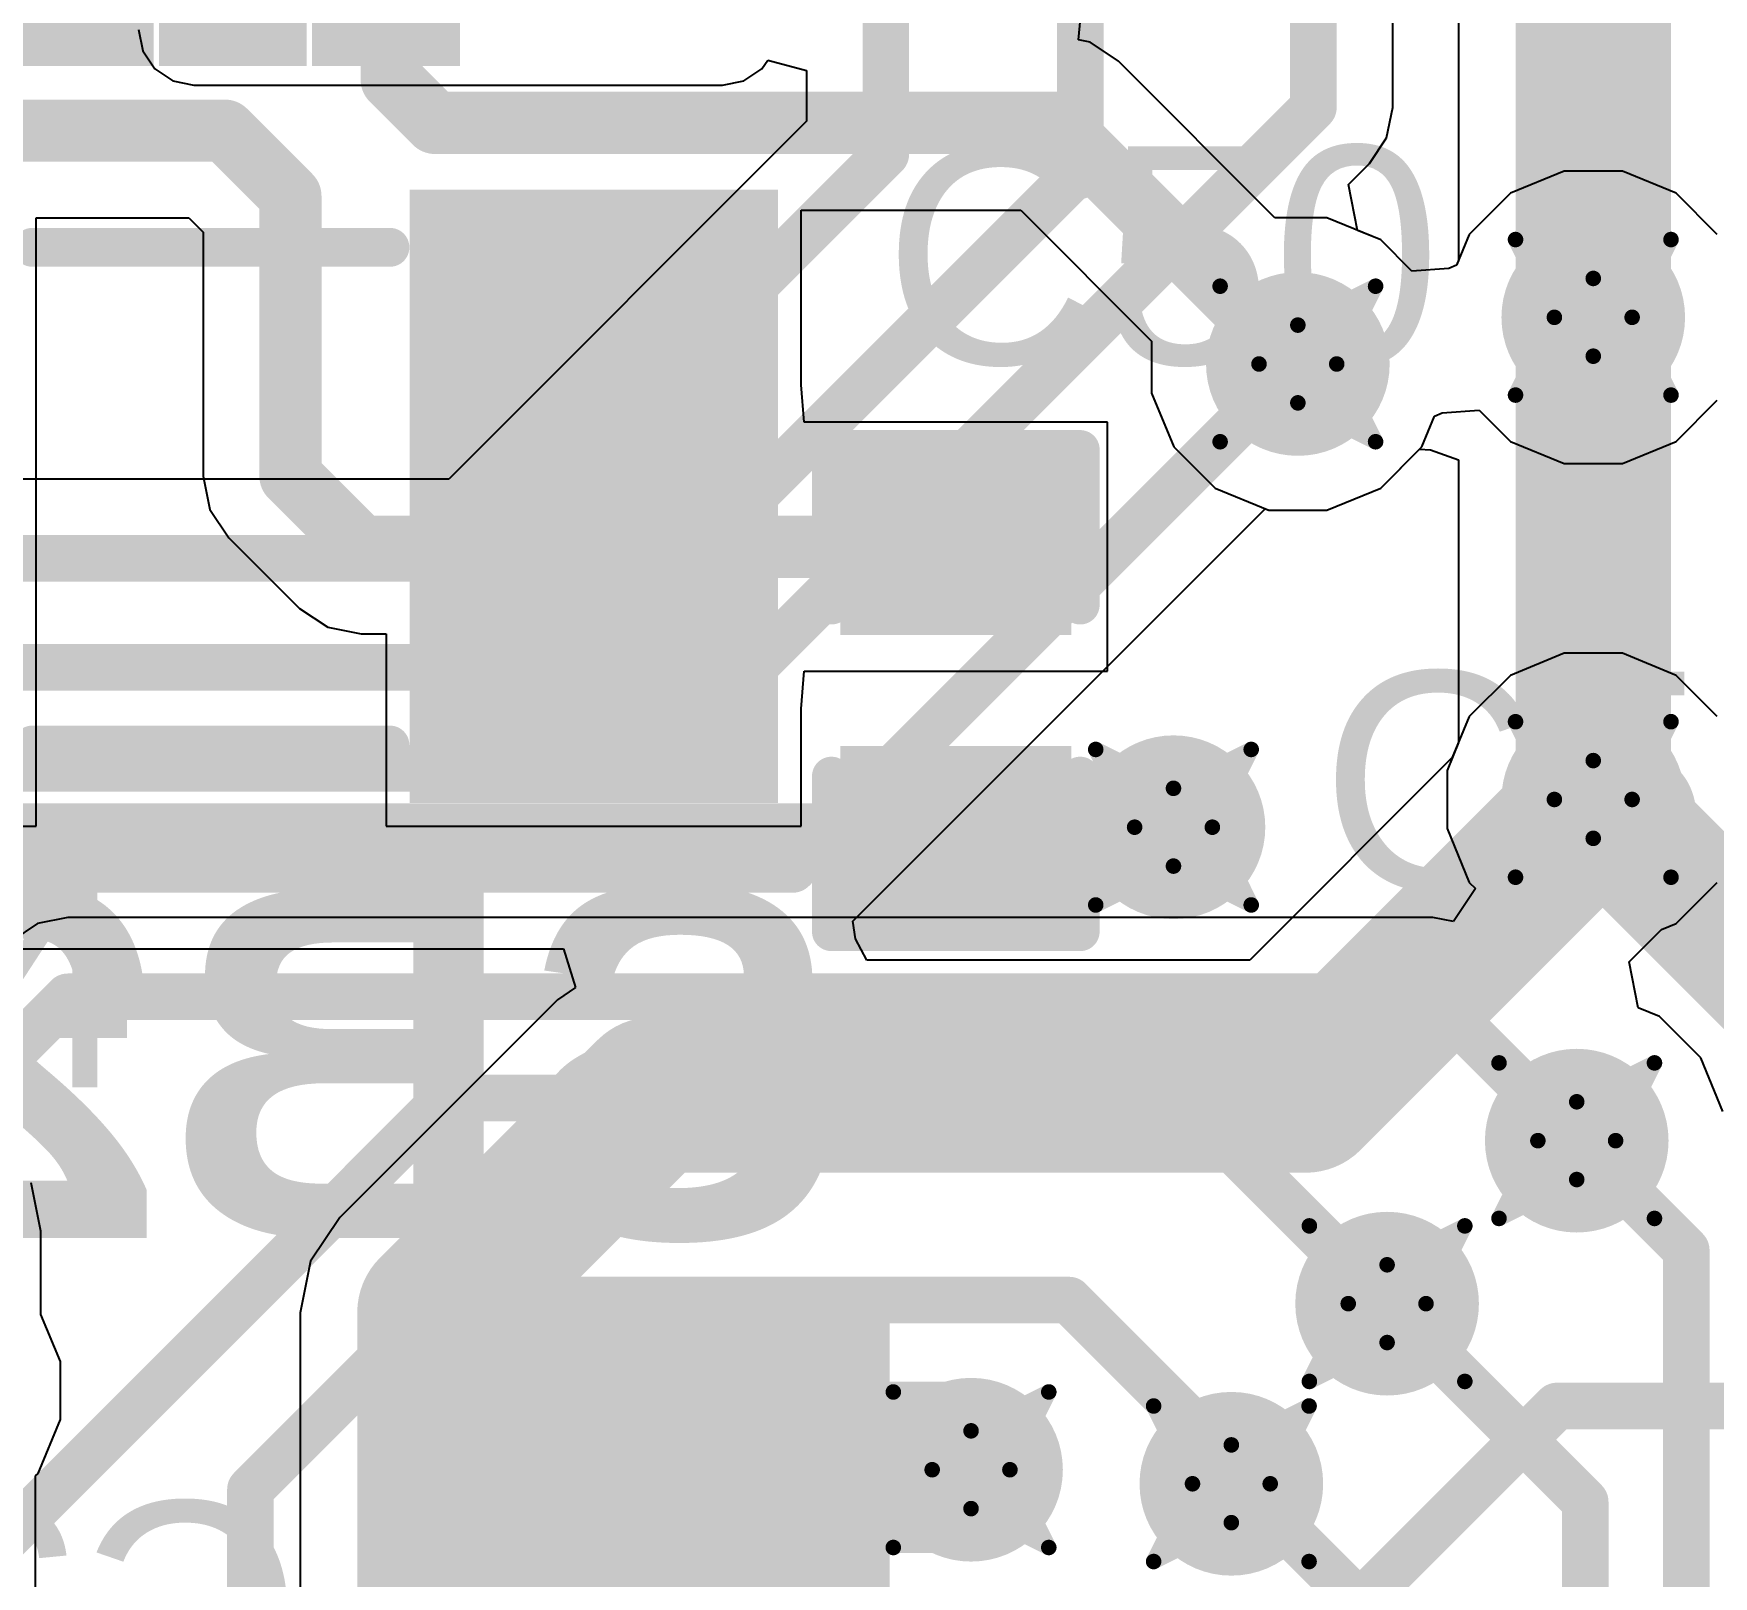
# Model space of a CAD drawing. Header units: inches. Extents: x -8 to 384, y -12 to 64.
# Drawn here: x 10.42 to 15.91, y 12.93 to 17.97 of the extents above; entities that cross this region are included whole.
import ezdxf

# ---------------------------------------------------------------- set-up
doc = ezdxf.new("R2010")
doc.units = ezdxf.units.IN
for name, color, linetype in [('Board_outline', 216, 'Continuous'), ('Bottom Layer', 5, 'Continuous'), ('Bottom Overlay', 54, 'Continuous'), ('Bottom Paste', 16, 'Continuous'), ('Bottom Solder', 6, 'Continuous'), ('Drill Drawing', 1, 'Continuous'), ('Top Layer', 1, 'Continuous'), ('Top Overlay', 2, 'Continuous'), ('Top Paste', 8, 'Continuous'), ('Top Solder', 216, 'Continuous'), ('Via Holes', 16, 'Continuous')]:
    doc.layers.add(name, color=color, linetype=linetype)
doc.styles.add('Arial', font='', dxfattribs={"height": 0.2})
doc.styles.add('Arial_Bold', font='', dxfattribs={"height": 0.2})
doc.styles.get('Arial').set_extended_font_data('Arial')
doc.styles.get('Arial_Bold').set_extended_font_data('Arial', bold=True)

# ---------------------------------------------------------------- blocks, each defined once
blk = doc.blocks.new('X321532768KGD2SI_26')
at = {"layer": 'Top Layer'}
for points in [[(-1.75, 0.9), (-0.75, 0.9), (-0.75, -0.9), (-1.75, -0.9)], [(0.75, 0.9), (1.75, 0.9), (1.75, -0.9), (0.75, -0.9)]]:
    blk.add_hatch(color=1, dxfattribs=at).paths.add_polyline_path(points)
at = {"layer": 'Top Paste'}
for points in [[(-1.75, 0.9), (-0.75, 0.9), (-0.75, -0.9), (-1.75, -0.9)], [(0.75, 0.9), (1.75, 0.9), (1.75, -0.9), (0.75, -0.9)]]:
    blk.add_hatch(color=8, dxfattribs=at).paths.add_polyline_path(points)
at = {"layer": 'Top Solder'}
for points in [[(-1.8516, 1.0016), (-0.6484, 1.0016), (-0.6484, -1.0016), (-1.8516, -1.0016)], [(0.6484, 1.0016), (1.8516, 1.0016), (1.8516, -1.0016), (0.6484, -1.0016)]]:
    blk.add_hatch(color=216, dxfattribs=at).paths.add_polyline_path(points)
at = {"layer": 'Top Overlay', "const_width": 0.127}
for points in [[(-0.5842, 0.8128), (0.5842, 0.8128)], [(-0.5842, -0.8128), (0.5842, -0.8128)]]:
    blk.add_lwpolyline(points, dxfattribs=at)
at = {"layer": 'Top Overlay', "const_width": 0.0635}
for points in [[(-0.6159, 0.8128, 1), (-0.5524, 0.8128, 1)], [(0.5524, 0.8128, 1), (0.6159, 0.8128, 1)], [(-0.6159, -0.8128, 1), (-0.5524, -0.8128, 1)], [(0.5524, -0.8128, 1), (0.6159, -0.8128, 1)]]:
    blk.add_lwpolyline(points, format="xyb", close=True, dxfattribs=at)
blk = doc.blocks.new('C___0402_33')
at = {"layer": 'Top Layer'}
for points in [[(-0.6985, -0.3175), (-0.6985, 0.3175), (-0.2413, 0.3175), (-0.2413, -0.3175)], [(0.2413, -0.3175), (0.2413, 0.3175), (0.6985, 0.3175), (0.6985, -0.3175)]]:
    blk.add_hatch(color=1, dxfattribs=at).paths.add_polyline_path(points)
at = {"layer": 'Top Paste'}
for points in [[(-0.6985, -0.3175), (-0.6985, 0.3175), (-0.2413, 0.3175), (-0.2413, -0.3175)], [(0.2413, -0.3175), (0.2413, 0.3175), (0.6985, 0.3175), (0.6985, -0.3175)]]:
    blk.add_hatch(color=8, dxfattribs=at).paths.add_polyline_path(points)
at = {"layer": 'Top Solder'}
for points in [[(-0.7585, -0.3775), (-0.7585, 0.3775), (-0.1813, 0.3775), (-0.1813, -0.3775)], [(0.1813, -0.3775), (0.1813, 0.3775), (0.7585, 0.3775), (0.7585, -0.3775)]]:
    blk.add_hatch(color=216, dxfattribs=at).paths.add_polyline_path(points)
at = {"layer": 'Top Overlay', "const_width": 0.127}
for points in [[(-0.7874, 0.4064), (-0.7874, -0.4064)], [(-0.7874, 0.4064), (-0.2794, 0.4064)], [(0.2794, 0.4064), (0.7874, 0.4064)], [(0.7874, 0.4064), (0.7874, -0.4064)], [(-0.7874, -0.4064), (-0.2794, -0.4064)], [(0.2794, -0.4064), (0.7874, -0.4064)]]:
    blk.add_lwpolyline(points, dxfattribs=at)
at = {"layer": 'Top Overlay', "const_width": 0.0635}
for points in [[(-0.8191, 0.4064, 1), (-0.7556, 0.4064, 1)], [(-0.8191, 0.4064, 1), (-0.7556, 0.4064, 1)], [(-0.3111, 0.4064, 1), (-0.2477, 0.4064, 1)], [(0.2477, 0.4064, 1), (0.3111, 0.4064, 1)], [(0.7556, 0.4064, 1), (0.8191, 0.4064, 1)], [(0.7556, 0.4064, 1), (0.8191, 0.4064, 1)], [(-0.8191, -0.4064, 1), (-0.7556, -0.4064, 1)], [(-0.8191, -0.4064, 1), (-0.7556, -0.4064, 1)], [(-0.3111, -0.4064, 1), (-0.2477, -0.4064, 1)], [(0.2477, -0.4064, 1), (0.3111, -0.4064, 1)], [(0.7556, -0.4064, 1), (0.8191, -0.4064, 1)], [(0.7556, -0.4064, 1), (0.8191, -0.4064, 1)]]:
    blk.add_lwpolyline(points, format="xyb", close=True, dxfattribs=at)
blk = doc.blocks.new('32_QFN_44')
at = {"layer": 'Top Layer'}
for points in [[(-2.8001, -0.8901), (-2.8001, -0.6101), (-2.1001, -0.6101), (-2.1001, -0.8901)], [(-2.8001, -1.3899), (-2.8001, -1.1099), (-2.1001, -1.1099), (-2.1001, -1.3899)], [(-2.8001, -1.8901), (-2.8001, -1.6101), (-2.1001, -1.6101), (-2.1001, -1.8901)]]:
    blk.add_hatch(color=1, dxfattribs=at).paths.add_polyline_path(points)
at = {"layer": 'Top Paste'}
for points in [[(-2.8001, -0.8901), (-2.8001, -0.6101), (-2.1001, -0.6101), (-2.1001, -0.8901)], [(-2.8001, -1.3899), (-2.8001, -1.1099), (-2.1001, -1.1099), (-2.1001, -1.3899)], [(-2.8001, -1.8901), (-2.8001, -1.6101), (-2.1001, -1.6101), (-2.1001, -1.8901)]]:
    blk.add_hatch(color=8, dxfattribs=at).paths.add_polyline_path(points)
at = {"layer": 'Top Solder'}
for points in [[(-2.9017, -0.9917), (-2.9017, -0.5085), (-1.9985, -0.5085), (-1.9985, -0.9917)], [(-2.9017, -1.4915), (-2.9017, -1.0083), (-1.9985, -1.0083), (-1.9985, -1.4915)], [(-2.9017, -1.9917), (-2.9017, -1.5085), (-1.9985, -1.5085), (-1.9985, -1.9917)]]:
    blk.add_hatch(color=216, dxfattribs=at).paths.add_polyline_path(points)
blk = doc.blocks.new('S______B______B_49')
at = {"layer": 'Bottom Layer'}
for points in [[(-0.381, 0.4445), (-0.381, -0.4445), (-1.143, -0.4445), (-1.143, 0.4445)], [(1.143, 0.4445), (1.143, -0.4445), (0.381, -0.4445), (0.381, 0.4445)]]:
    blk.add_hatch(color=5, dxfattribs=at).paths.add_polyline_path(points)
at = {"layer": 'Bottom Paste'}
for points in [[(-0.381, 0.4445), (-0.381, -0.4445), (-1.143, -0.4445), (-1.143, 0.4445)], [(1.143, 0.4445), (1.143, -0.4445), (0.381, -0.4445), (0.381, 0.4445)]]:
    blk.add_hatch(color=16, dxfattribs=at).paths.add_polyline_path(points)
at = {"layer": 'Bottom Solder'}
for points in [[(-0.2794, 0.5461), (-0.2794, -0.5461), (-1.2446, -0.5461), (-1.2446, 0.5461)], [(1.2446, 0.5461), (1.2446, -0.5461), (0.2794, -0.5461), (0.2794, 0.5461)]]:
    blk.add_hatch(color=6, dxfattribs=at).paths.add_polyline_path(points)
at = {"layer": 'Bottom Overlay', "const_width": 0.127}
for points in [[(1.27, 0.5588), (-1.27, 0.5588)], [(-1.27, -0.5588), (-1.27, 0.5588)], [(1.27, -0.5588), (1.27, 0.5588)], [(1.27, -0.5588), (-1.27, -0.5588)]]:
    blk.add_lwpolyline(points, dxfattribs=at)
at = {"layer": 'Bottom Overlay', "const_width": 0.0635}
for points in [[(-1.30175, 0.5588, 1), (-1.23825, 0.5588, 1)], [(-1.30175, 0.5588, 1), (-1.23825, 0.5588, 1)], [(1.23825, 0.5588, 1), (1.30175, 0.5588, 1)], [(1.23825, 0.5588, 1), (1.30175, 0.5588, 1)], [(-1.30175, -0.5588, 1), (-1.23825, -0.5588, 1)], [(-1.30175, -0.5588, 1), (-1.23825, -0.5588, 1)], [(1.23825, -0.5588, 1), (1.30175, -0.5588, 1)], [(1.23825, -0.5588, 1), (1.30175, -0.5588, 1)]]:
    blk.add_lwpolyline(points, format="xyb", close=True, dxfattribs=at)

msp = doc.modelspace()

# ---------------------------------------------------------------- hatches: boundary and pattern name
at = {"layer": 'Bottom Layer'}
h = msp.add_hatch(color=5, dxfattribs=at)
edge = h.paths.add_edge_path()
edge.add_arc((15.5194, 17.0434), 0.3, 0, 360)
h = msp.add_hatch(color=5, dxfattribs=at)
edge = h.paths.add_edge_path()
edge.add_arc((14.5542, 16.891), 0.3, 0, 360)
h = msp.add_hatch(color=5, dxfattribs=at)
edge = h.paths.add_edge_path()
edge.add_arc((15.5194, 15.4686), 0.3, 0, 360)
h = msp.add_hatch(color=5, dxfattribs=at)
edge = h.paths.add_edge_path()
edge.add_arc((14.1478, 15.378), 0.3, 0, 360)
h = msp.add_hatch(color=5, dxfattribs=at)
edge = h.paths.add_edge_path()
edge.add_arc((15.4654, 14.3542), 0.3, 0, 360)
h = msp.add_hatch(color=5, dxfattribs=at)
edge = h.paths.add_edge_path()
edge.add_arc((14.8458, 13.8218), 0.3, 0, 360)
h = msp.add_hatch(color=5, dxfattribs=at)
edge = h.paths.add_edge_path()
edge.add_arc((13.4864, 13.2794), 0.3, 0, 360)
h = msp.add_hatch(color=5, dxfattribs=at)
edge = h.paths.add_edge_path()
edge.add_arc((14.3369, 13.2335), 0.3, 0, 360)
at = {"layer": 'Top Layer'}
h = msp.add_hatch(color=1, dxfattribs=at)
edge = h.paths.add_edge_path()
edge.add_arc((15.5194, 17.0434), 0.3, 0, 360)
h = msp.add_hatch(color=1, dxfattribs=at)
edge = h.paths.add_edge_path()
edge.add_arc((14.5542, 16.891), 0.3, 0, 360)
h = msp.add_hatch(color=1, dxfattribs=at)
edge = h.paths.add_edge_path()
edge.add_arc((15.5194, 15.4686), 0.3, 0, 360)
h = msp.add_hatch(color=1, dxfattribs=at)
edge = h.paths.add_edge_path()
edge.add_arc((14.1478, 15.378), 0.3, 0, 360)
h = msp.add_hatch(color=1, dxfattribs=at)
edge = h.paths.add_edge_path()
edge.add_arc((15.4654, 14.3542), 0.3, 0, 360)
h = msp.add_hatch(color=1, dxfattribs=at)
edge = h.paths.add_edge_path()
edge.add_arc((14.8458, 13.8218), 0.3, 0, 360)
h = msp.add_hatch(color=1, dxfattribs=at)
edge = h.paths.add_edge_path()
edge.add_arc((13.4864, 13.2794), 0.3, 0, 360)
h = msp.add_hatch(color=1, dxfattribs=at)
edge = h.paths.add_edge_path()
edge.add_arc((14.3369, 13.2335), 0.3, 0, 360)
at = {"layer": 'Via Holes'}
h = msp.add_hatch(color=7, dxfattribs=at)
edge = h.paths.add_edge_path()
edge.add_arc((15.5194, 17.0434), 0.15, 0, 360)
h = msp.add_hatch(color=7, dxfattribs=at)
edge = h.paths.add_edge_path()
edge.add_arc((14.5542, 16.891), 0.15, 0, 360)
h = msp.add_hatch(color=7, dxfattribs=at)
edge = h.paths.add_edge_path()
edge.add_arc((15.5194, 15.4686), 0.15, 0, 360)
h = msp.add_hatch(color=7, dxfattribs=at)
edge = h.paths.add_edge_path()
edge.add_arc((14.1478, 15.378), 0.15, 0, 360)
h = msp.add_hatch(color=7, dxfattribs=at)
edge = h.paths.add_edge_path()
edge.add_arc((15.4654, 14.3542), 0.15, 0, 360)
h = msp.add_hatch(color=7, dxfattribs=at)
edge = h.paths.add_edge_path()
edge.add_arc((14.8458, 13.8218), 0.15, 0, 360)
h = msp.add_hatch(color=7, dxfattribs=at)
edge = h.paths.add_edge_path()
edge.add_arc((13.4864, 13.2794), 0.15, 0, 360)
h = msp.add_hatch(color=7, dxfattribs=at)
edge = h.paths.add_edge_path()
edge.add_arc((14.3369, 13.2335), 0.15, 0, 360)

# ---------------------------------------------------------------- linework, layer by layer
at = {"layer": 'Board_outline', "const_width": 0.254}
msp.add_lwpolyline([(37.5368, 13.3604, 1), (-7.4632, 13.3604, 1)], format="xyb", close=True, dxfattribs=at)
at = {"layer": 'Bottom Layer'}
for p, q in [((14.864, 17.7292), (14.864, 18.7925)), ((15.0791, 18.2661), (15.0791, 17.2291)), ((10.7661, 17.9832), (10.7799, 17.9138)), ((10.7799, 17.9138), (10.8192, 17.855)), ((10.8192, 17.855), (10.878, 17.8157)), ((12.744, 17.8157), (12.8028, 17.855)), ((12.8028, 17.855), (12.822, 17.8838)), ((12.822, 17.8838), (12.949, 17.85)), ((12.949, 17.85), (12.949, 17.6841)), ((10.878, 17.8157), (10.9474, 17.8019)), ((10.9474, 17.8019), (12.6746, 17.8019)), ((12.6746, 17.8019), (12.744, 17.8157)), ((14.8443, 17.6301), (14.864, 17.7292)), ((12.949, 17.6841), (11.7799, 16.515)), ((14.7881, 17.5461), (14.8443, 17.6301)), ((14.7193, 17.4772), (14.7881, 17.5461)), ((14.7491, 17.3274), (14.7193, 17.4772)), ((14.8249, 17.2961), (14.7491, 17.3274)), ((14.9271, 17.1938), (14.8249, 17.2961)), ((15.0479, 17.2025), (14.9271, 17.1938)), ((15.0729, 17.214), (15.0479, 17.2025)), ((15.0791, 17.2291), (15.0729, 17.214)), ((15.0257, 16.7319), (15.1465, 16.7406)), ((15.1465, 16.7406), (15.2487, 16.6383)), ((15.7901, 16.6383), (15.9245, 16.7727)), ((14.9593, 16.6203), (15.0007, 16.7204)), ((15.0007, 16.7204), (15.0257, 16.7319)), ((15.2487, 16.6383), (15.4244, 16.5656)), ((15.6144, 16.5656), (15.7901, 16.6383)), ((14.8249, 16.4859), (14.9593, 16.6203)), ((15.4244, 16.5656), (15.6144, 16.5656)), ((11.7799, 16.515), (3.7592, 16.515)), ((14.6492, 16.4132), (14.8249, 16.4859)), ((13.1001, 15.0707), (14.4475, 16.418)), ((14.4475, 16.418), (14.4592, 16.4132)), ((14.4592, 16.4132), (14.6492, 16.4132)), ((15.4244, 15.9464), (15.2487, 15.8737)), ((15.6144, 15.9464), (15.4244, 15.9464)), ((15.7901, 15.8737), (15.6144, 15.9464)), ((15.2487, 15.8737), (15.1143, 15.7393)), ((15.9245, 15.7393), (15.7901, 15.8737)), ((15.1143, 15.7393), (15.0588, 15.6053)), ((15.0588, 15.6053), (14.3972, 14.9437)), ((15.7901, 15.0635), (15.9245, 15.1979)), ((13.1088, 15.0138), (13.1001, 15.0707)), ((15.6367, 14.9379), (15.7428, 15.044)), ((15.7428, 15.044), (15.7901, 15.0635)), ((13.1455, 14.9437), (13.1088, 15.0138)), ((9.8759, 14.981), (12.155, 14.981)), ((12.155, 14.981), (12.1935, 14.854)), ((14.3972, 14.9437), (13.1455, 14.9437)), ((15.6665, 14.7881), (15.6367, 14.9379)), ((12.1935, 14.854), (12.1347, 14.8147)), ((12.1347, 14.8147), (11.4235, 14.1035)), ((15.736, 14.7593), (15.6665, 14.7881)), ((15.8704, 14.6249), (15.736, 14.7593)), ((15.9432, 14.4493), (15.8704, 14.6249)), ((10.4474, 14.0584), (10.4158, 14.2169)), ((10.4474, 14.0583), (10.4474, 14.0584)), ((10.4474, 13.7864), (10.4474, 14.0583)), ((11.4235, 14.1035), (11.3281, 13.9607)), ((11.3281, 13.9607), (11.2945, 13.7922)), ((10.5108, 13.6332), (10.4474, 13.7864)), ((11.2945, 13.7922), (11.2945, 10.9474)), ((10.5108, 13.4431), (10.5108, 13.6332)), ((10.4381, 13.2675), (10.5108, 13.4431)), ((10.4299, 13.2593), (10.4381, 13.2675)), ((10.4299, 11.7015), (10.4299, 13.2593))]:
    msp.add_line(p, q, dxfattribs=at)
for points, const_width in [([(13.208, 17.5768), (13.208, 19.685)], 0.1524), ([(14.605, 17.7292), (14.605, 19.2024)], 0.1524), ([(13.843, 17.526), (13.843, 19.177)], 0.1524), ([(15.5194, 17.0434), (15.5194, 18.4517)], 0.508), ([(12.446, 15.5702), (14.605, 17.7292)], 0.1524), ([(11.8872, 16.256), (13.208, 17.5768)], 0.1524), ([(12.2174, 15.9004), (13.843, 17.526)], 0.1524), ([(12.9032, 15.24), (14.5542, 16.891)], 0.1524), ([(3.7592, 16.256), (11.8872, 16.256)], 0.1524), ([(3.8706, 15.9004), (12.2174, 15.9004)], 0.1524), ([(14.5796, 14.5034), (15.5448, 15.4686)], 0.508), ([(4.0074, 15.5702), (12.446, 15.5702)], 0.1524), ([(4.1441, 15.24), (12.9032, 15.24)], 0.1524), ([(11.7348, 13.7922), (12.446, 14.5034)], 0.508), ([(12.446, 14.5034), (14.5796, 14.5034)], 0.508), ([(15.4654, 14.3542), (15.8232, 13.9964)], 0.1524), ([(15.4654, 14.3542), (15.4654, 14.3542)], 0.1524), ([(15.8232, 13.2273), (15.8232, 13.9964)], 0.1524), ([(11.7348, 10.9474), (11.7348, 13.7922)], 0.508), ([(14.8458, 13.8218), (15.493, 13.1746)], 0.1524), ([(12.7539, 13.2873), (13.4785, 13.2873)], 0.5588), ([(13.4785, 13.2873), (13.4864, 13.2794)], 0.5588), ([(14.3369, 13.2335), (14.3676, 13.2335)], 0.1524), ([(14.3676, 13.2335), (15.113, 12.4882)], 0.1524), ([(15.8232, 3.8618), (15.8232, 13.2273)], 0.1524), ([(15.493, 3.2776), (15.493, 13.1746)], 0.1524)]:
    msp.add_lwpolyline(points, dxfattribs=dict(at, const_width=const_width))
for points, const_width in [([(14.5669, 17.7292, 1), (14.6431, 17.7292, 1)], 0.0762), ([(14.5669, 17.7292, 1), (14.6431, 17.7292, 1)], 0.0762), ([(13.1699, 17.5768, 1), (13.2461, 17.5768, 1)], 0.0762), ([(13.1699, 17.5768, 1), (13.2461, 17.5768, 1)], 0.0762), ([(13.8049, 17.526, 1), (13.8811, 17.526, 1)], 0.0762), ([(13.8049, 17.526, 1), (13.8811, 17.526, 1)], 0.0762), ([(15.3924, 17.0434, 1), (15.6464, 17.0434, 1)], 0.254), ([(14.5161, 16.891, 1), (14.5923, 16.891, 1)], 0.0762), ([(11.8491, 16.256, 1), (11.9253, 16.256, 1)], 0.0762), ([(11.8491, 16.256, 1), (11.9253, 16.256, 1)], 0.0762), ([(12.1793, 15.9004, 1), (12.2555, 15.9004, 1)], 0.0762), ([(12.1793, 15.9004, 1), (12.2555, 15.9004, 1)], 0.0762), ([(15.4178, 15.4686, 1), (15.6718, 15.4686, 1)], 0.254), ([(12.4079, 15.5702, 1), (12.4841, 15.5702, 1)], 0.0762), ([(12.4079, 15.5702, 1), (12.4841, 15.5702, 1)], 0.0762), ([(12.8651, 15.24, 1), (12.9413, 15.24, 1)], 0.0762), ([(12.8651, 15.24, 1), (12.9413, 15.24, 1)], 0.0762), ([(12.319, 14.5034, 1), (12.573, 14.5034, 1)], 0.254), ([(12.319, 14.5034, 1), (12.573, 14.5034, 1)], 0.254), ([(14.4526, 14.5034, 1), (14.7066, 14.5034, 1)], 0.254), ([(14.4526, 14.5034, 1), (14.7066, 14.5034, 1)], 0.254), ([(15.4273, 14.3542, 1), (15.5035, 14.3542, 1)], 0.0762), ([(15.4273, 14.3542, 1), (15.5035, 14.3542, 1)], 0.0762), ([(15.4273, 14.3542, 1), (15.5035, 14.3542, 1)], 0.0762), ([(15.7851, 13.9964, 1), (15.8613, 13.9964, 1)], 0.0762), ([(15.7851, 13.9964, 1), (15.8613, 13.9964, 1)], 0.0762), ([(11.6078, 13.7922, 1), (11.8618, 13.7922, 1)], 0.254), ([(11.6078, 13.7922, 1), (11.8618, 13.7922, 1)], 0.254), ([(14.8077, 13.8218, 1), (14.8839, 13.8218, 1)], 0.0762), ([(12.6142, 13.2873, 1), (12.8936, 13.2873, 1)], 0.2794), ([(13.3388, 13.2873, 1), (13.6182, 13.2873, 1)], 0.2794), ([(13.3388, 13.2873, 1), (13.6182, 13.2873, 1)], 0.2794), ([(13.3467, 13.2794, 1), (13.6261, 13.2794, 1)], 0.2794), ([(14.2988, 13.2335, 1), (14.375, 13.2335, 1)], 0.0762), ([(14.3295, 13.2335, 1), (14.4057, 13.2335, 1)], 0.0762), ([(14.3295, 13.2335, 1), (14.4057, 13.2335, 1)], 0.0762), ([(15.7851, 13.2273, 1), (15.8613, 13.2273, 1)], 0.0762), ([(15.7851, 13.2273, 1), (15.8613, 13.2273, 1)], 0.0762), ([(15.4549, 13.1746, 1), (15.5311, 13.1746, 1)], 0.0762), ([(15.4549, 13.1746, 1), (15.5311, 13.1746, 1)], 0.0762)]:
    msp.add_lwpolyline(points, format="xyb", close=True, dxfattribs=dict(at, const_width=const_width))
at = {"layer": 'Drill Drawing', "const_width": 0.0508}
for points in [[(15.2654, 17.2974), (15.5194, 17.1704)], [(15.2654, 17.2974), (15.3924, 17.0434)], [(15.5194, 17.1704), (15.7734, 17.2974)], [(15.6464, 17.0434), (15.7734, 17.2974)], [(14.3002, 17.145), (14.5542, 17.018)], [(14.3002, 17.145), (14.4272, 16.891)], [(14.5542, 17.018), (14.8082, 17.145)], [(14.6812, 16.891), (14.8082, 17.145)], [(15.2654, 16.7894), (15.3924, 17.0434)], [(15.6464, 17.0434), (15.7734, 16.7894)], [(14.3002, 16.637), (14.4272, 16.891)], [(14.6812, 16.891), (14.8082, 16.637)], [(15.2654, 16.7894), (15.5194, 16.9164)], [(15.5194, 16.9164), (15.7734, 16.7894)], [(14.3002, 16.637), (14.5542, 16.764)], [(14.5542, 16.764), (14.8082, 16.637)], [(15.2654, 15.7226), (15.5194, 15.5956)], [(15.2654, 15.7226), (15.3924, 15.4686)], [(15.5194, 15.5956), (15.7734, 15.7226)], [(15.6464, 15.4686), (15.7734, 15.7226)], [(13.8938, 15.632), (14.1478, 15.505)], [(13.8938, 15.632), (14.0208, 15.378)], [(14.1478, 15.505), (14.4018, 15.632)], [(14.2748, 15.378), (14.4018, 15.632)], [(15.2654, 15.2146), (15.3924, 15.4686)], [(15.6464, 15.4686), (15.7734, 15.2146)], [(13.8938, 15.124), (14.0208, 15.378)], [(14.2748, 15.378), (14.4018, 15.124)], [(15.2654, 15.2146), (15.5194, 15.3416)], [(15.5194, 15.3416), (15.7734, 15.2146)], [(13.8938, 15.124), (14.1478, 15.251)], [(14.1478, 15.251), (14.4018, 15.124)], [(15.2114, 14.6082), (15.4654, 14.4812)], [(15.2114, 14.6082), (15.3384, 14.3542)], [(15.4654, 14.4812), (15.7194, 14.6082)], [(15.5924, 14.3542), (15.7194, 14.6082)], [(15.2114, 14.1002), (15.3384, 14.3542)], [(15.5924, 14.3542), (15.7194, 14.1002)], [(15.2114, 14.1002), (15.4654, 14.2272)], [(15.4654, 14.2272), (15.7194, 14.1002)], [(14.5918, 14.0758), (14.8458, 13.9488)], [(14.5918, 14.0758), (14.7188, 13.8218)], [(14.8458, 13.9488), (15.0998, 14.0758)], [(14.9728, 13.8218), (15.0998, 14.0758)], [(14.5918, 13.5678), (14.7188, 13.8218)], [(14.9728, 13.8218), (15.0998, 13.5678)], [(14.5918, 13.5678), (14.8458, 13.6948)], [(14.8458, 13.6948), (15.0998, 13.5678)], [(13.2324, 13.5334), (13.4864, 13.4064)], [(13.2324, 13.5334), (13.3594, 13.2794)], [(13.4864, 13.4064), (13.7404, 13.5334)], [(13.6134, 13.2794), (13.7404, 13.5334)], [(14.0829, 13.4875), (14.3369, 13.3605)], [(14.0829, 13.4875), (14.2099, 13.2335)], [(14.3369, 13.3605), (14.5909, 13.4875)], [(14.4639, 13.2335), (14.5909, 13.4875)], [(13.2324, 13.0254), (13.3594, 13.2794)], [(13.6134, 13.2794), (13.7404, 13.0254)], [(14.0829, 12.9795), (14.2099, 13.2335)], [(14.4639, 13.2335), (14.5909, 12.9795)], [(13.2324, 13.0254), (13.4864, 13.1524)], [(13.4864, 13.1524), (13.7404, 13.0254)], [(14.0829, 12.9795), (14.3369, 13.1065)], [(14.3369, 13.1065), (14.5909, 12.9795)]]:
    msp.add_lwpolyline(points, dxfattribs=at)
at = {"layer": 'Drill Drawing', "const_width": 0.0254}
for points in [[(15.2527, 17.2974, 1), (15.2781, 17.2974, 1)], [(15.2527, 17.2974, 1), (15.2781, 17.2974, 1)], [(15.7607, 17.2974, 1), (15.7861, 17.2974, 1)], [(15.7607, 17.2974, 1), (15.7861, 17.2974, 1)], [(15.5067, 17.1704, 1), (15.5321, 17.1704, 1)], [(15.5067, 17.1704, 1), (15.5321, 17.1704, 1)], [(14.2875, 17.145, 1), (14.3129, 17.145, 1)], [(14.2875, 17.145, 1), (14.3129, 17.145, 1)], [(14.7955, 17.145, 1), (14.8209, 17.145, 1)], [(14.7955, 17.145, 1), (14.8209, 17.145, 1)], [(14.5415, 17.018, 1), (14.5669, 17.018, 1)], [(14.5415, 17.018, 1), (14.5669, 17.018, 1)], [(15.3797, 17.0434, 1), (15.4051, 17.0434, 1)], [(15.3797, 17.0434, 1), (15.4051, 17.0434, 1)], [(15.6337, 17.0434, 1), (15.6591, 17.0434, 1)], [(15.6337, 17.0434, 1), (15.6591, 17.0434, 1)], [(14.4145, 16.891, 1), (14.4399, 16.891, 1)], [(14.4145, 16.891, 1), (14.4399, 16.891, 1)], [(14.6685, 16.891, 1), (14.6939, 16.891, 1)], [(14.6685, 16.891, 1), (14.6939, 16.891, 1)], [(15.5067, 16.9164, 1), (15.5321, 16.9164, 1)], [(15.5067, 16.9164, 1), (15.5321, 16.9164, 1)], [(15.2527, 16.7894, 1), (15.2781, 16.7894, 1)], [(15.2527, 16.7894, 1), (15.2781, 16.7894, 1)], [(15.7607, 16.7894, 1), (15.7861, 16.7894, 1)], [(15.7607, 16.7894, 1), (15.7861, 16.7894, 1)], [(14.5415, 16.764, 1), (14.5669, 16.764, 1)], [(14.5415, 16.764, 1), (14.5669, 16.764, 1)], [(14.2875, 16.637, 1), (14.3129, 16.637, 1)], [(14.2875, 16.637, 1), (14.3129, 16.637, 1)], [(14.7955, 16.637, 1), (14.8209, 16.637, 1)], [(14.7955, 16.637, 1), (14.8209, 16.637, 1)], [(15.2527, 15.7226, 1), (15.2781, 15.7226, 1)], [(15.2527, 15.7226, 1), (15.2781, 15.7226, 1)], [(15.7607, 15.7226, 1), (15.7861, 15.7226, 1)], [(15.7607, 15.7226, 1), (15.7861, 15.7226, 1)], [(13.8811, 15.632, 1), (13.9065, 15.632, 1)], [(13.8811, 15.632, 1), (13.9065, 15.632, 1)], [(14.3891, 15.632, 1), (14.4145, 15.632, 1)], [(14.3891, 15.632, 1), (14.4145, 15.632, 1)], [(15.5067, 15.5956, 1), (15.5321, 15.5956, 1)], [(15.5067, 15.5956, 1), (15.5321, 15.5956, 1)], [(14.1351, 15.505, 1), (14.1605, 15.505, 1)], [(14.1351, 15.505, 1), (14.1605, 15.505, 1)], [(15.3797, 15.4686, 1), (15.4051, 15.4686, 1)], [(15.3797, 15.4686, 1), (15.4051, 15.4686, 1)], [(15.6337, 15.4686, 1), (15.6591, 15.4686, 1)], [(15.6337, 15.4686, 1), (15.6591, 15.4686, 1)], [(14.0081, 15.378, 1), (14.0335, 15.378, 1)], [(14.0081, 15.378, 1), (14.0335, 15.378, 1)], [(14.2621, 15.378, 1), (14.2875, 15.378, 1)], [(14.2621, 15.378, 1), (14.2875, 15.378, 1)], [(15.5067, 15.3416, 1), (15.5321, 15.3416, 1)], [(15.5067, 15.3416, 1), (15.5321, 15.3416, 1)], [(14.1351, 15.251, 1), (14.1605, 15.251, 1)], [(14.1351, 15.251, 1), (14.1605, 15.251, 1)], [(15.2527, 15.2146, 1), (15.2781, 15.2146, 1)], [(15.2527, 15.2146, 1), (15.2781, 15.2146, 1)], [(15.7607, 15.2146, 1), (15.7861, 15.2146, 1)], [(15.7607, 15.2146, 1), (15.7861, 15.2146, 1)], [(13.8811, 15.124, 1), (13.9065, 15.124, 1)], [(13.8811, 15.124, 1), (13.9065, 15.124, 1)], [(14.3891, 15.124, 1), (14.4145, 15.124, 1)], [(14.3891, 15.124, 1), (14.4145, 15.124, 1)], [(15.1987, 14.6082, 1), (15.2241, 14.6082, 1)], [(15.1987, 14.6082, 1), (15.2241, 14.6082, 1)], [(15.7067, 14.6082, 1), (15.7321, 14.6082, 1)], [(15.7067, 14.6082, 1), (15.7321, 14.6082, 1)], [(15.4527, 14.4812, 1), (15.4781, 14.4812, 1)], [(15.4527, 14.4812, 1), (15.4781, 14.4812, 1)], [(15.3257, 14.3542, 1), (15.3511, 14.3542, 1)], [(15.3257, 14.3542, 1), (15.3511, 14.3542, 1)], [(15.5797, 14.3542, 1), (15.6051, 14.3542, 1)], [(15.5797, 14.3542, 1), (15.6051, 14.3542, 1)], [(15.4527, 14.2272, 1), (15.4781, 14.2272, 1)], [(15.4527, 14.2272, 1), (15.4781, 14.2272, 1)], [(15.1987, 14.1002, 1), (15.2241, 14.1002, 1)], [(15.1987, 14.1002, 1), (15.2241, 14.1002, 1)], [(15.7067, 14.1002, 1), (15.7321, 14.1002, 1)], [(15.7067, 14.1002, 1), (15.7321, 14.1002, 1)], [(14.5791, 14.0758, 1), (14.6045, 14.0758, 1)], [(14.5791, 14.0758, 1), (14.6045, 14.0758, 1)], [(15.0871, 14.0758, 1), (15.1125, 14.0758, 1)], [(15.0871, 14.0758, 1), (15.1125, 14.0758, 1)], [(14.8331, 13.9488, 1), (14.8585, 13.9488, 1)], [(14.8331, 13.9488, 1), (14.8585, 13.9488, 1)], [(14.7061, 13.8218, 1), (14.7315, 13.8218, 1)], [(14.7061, 13.8218, 1), (14.7315, 13.8218, 1)], [(14.9601, 13.8218, 1), (14.9855, 13.8218, 1)], [(14.9601, 13.8218, 1), (14.9855, 13.8218, 1)], [(14.8331, 13.6948, 1), (14.8585, 13.6948, 1)], [(14.8331, 13.6948, 1), (14.8585, 13.6948, 1)], [(13.2197, 13.5334, 1), (13.2451, 13.5334, 1)], [(13.2197, 13.5334, 1), (13.2451, 13.5334, 1)], [(13.7277, 13.5334, 1), (13.7531, 13.5334, 1)], [(13.7277, 13.5334, 1), (13.7531, 13.5334, 1)], [(14.5791, 13.5678, 1), (14.6045, 13.5678, 1)], [(14.5791, 13.5678, 1), (14.6045, 13.5678, 1)], [(15.0871, 13.5678, 1), (15.1125, 13.5678, 1)], [(15.0871, 13.5678, 1), (15.1125, 13.5678, 1)], [(14.0702, 13.4875, 1), (14.0956, 13.4875, 1)], [(14.0702, 13.4875, 1), (14.0956, 13.4875, 1)], [(14.5782, 13.4875, 1), (14.6036, 13.4875, 1)], [(14.5782, 13.4875, 1), (14.6036, 13.4875, 1)], [(13.4737, 13.4064, 1), (13.4991, 13.4064, 1)], [(13.4737, 13.4064, 1), (13.4991, 13.4064, 1)], [(14.3242, 13.3605, 1), (14.3496, 13.3605, 1)], [(14.3242, 13.3605, 1), (14.3496, 13.3605, 1)], [(13.3467, 13.2794, 1), (13.3721, 13.2794, 1)], [(13.3467, 13.2794, 1), (13.3721, 13.2794, 1)], [(13.6007, 13.2794, 1), (13.6261, 13.2794, 1)], [(13.6007, 13.2794, 1), (13.6261, 13.2794, 1)], [(14.1972, 13.2335, 1), (14.2226, 13.2335, 1)], [(14.1972, 13.2335, 1), (14.2226, 13.2335, 1)], [(14.4512, 13.2335, 1), (14.4766, 13.2335, 1)], [(14.4512, 13.2335, 1), (14.4766, 13.2335, 1)], [(13.4737, 13.1524, 1), (13.4991, 13.1524, 1)], [(13.4737, 13.1524, 1), (13.4991, 13.1524, 1)], [(14.3242, 13.1065, 1), (14.3496, 13.1065, 1)], [(14.3242, 13.1065, 1), (14.3496, 13.1065, 1)], [(13.2197, 13.0254, 1), (13.2451, 13.0254, 1)], [(13.2197, 13.0254, 1), (13.2451, 13.0254, 1)], [(13.7277, 13.0254, 1), (13.7531, 13.0254, 1)], [(13.7277, 13.0254, 1), (13.7531, 13.0254, 1)], [(14.0702, 12.9795, 1), (14.0956, 12.9795, 1)], [(14.0702, 12.9795, 1), (14.0956, 12.9795, 1)], [(14.5782, 12.9795, 1), (14.6036, 12.9795, 1)], [(14.5782, 12.9795, 1), (14.6036, 12.9795, 1)]]:
    msp.add_lwpolyline(points, format="xyb", close=True, dxfattribs=at)
at = {"layer": 'Top Layer'}
for p, q in [((13.8375, 17.9492), (13.85, 18.0762)), ((13.8758, 17.9416), (13.8375, 17.9492)), ((13.9682, 17.8798), (13.8758, 17.9416)), ((14.4793, 17.3688), (13.9682, 17.8798)), ((15.4244, 17.5212), (15.2487, 17.4485)), ((15.6144, 17.5212), (15.4244, 17.5212)), ((15.7901, 17.4485), (15.6144, 17.5212)), ((15.2487, 17.4485), (15.1143, 17.3141)), ((15.9245, 17.3141), (15.7901, 17.4485)), ((10.4314, 15.3814), (10.4314, 17.3681)), ((10.4314, 17.3681), (10.931, 17.3681)), ((10.931, 17.3681), (10.9777, 17.3214)), ((12.9314, 16.8234), (12.9314, 17.3935)), ((12.9314, 17.3935), (13.6488, 17.3935)), ((13.6488, 17.3935), (14.0764, 16.9659)), ((14.6492, 17.3688), (14.4793, 17.3688)), ((14.8249, 17.2961), (14.6492, 17.3688)), ((10.9777, 17.3214), (10.9777, 16.525)), ((14.9271, 17.1938), (14.8249, 17.2961)), ((15.1143, 17.3141), (15.0729, 17.214)), ((15.0479, 17.2025), (14.9271, 17.1938)), ((15.0729, 17.214), (15.0479, 17.2025)), ((14.0764, 16.9659), (14.0764, 16.796)), ((12.9413, 16.7005), (12.9314, 16.8234)), ((14.0764, 16.796), (14.1491, 16.6203)), ((13.9319, 16.7005), (12.9413, 16.7005)), ((13.9319, 15.8877), (13.9319, 16.7005)), ((14.1491, 16.6203), (14.2835, 16.4859)), ((14.8249, 16.4859), (14.9521, 16.6132)), ((14.9521, 16.6132), (14.9872, 16.6104)), ((14.9872, 16.6104), (15.0791, 16.5779)), ((15.0791, 16.5779), (15.0791, 15.6543)), ((10.9777, 16.525), (10.9777, 16.525)), ((10.9777, 16.525), (10.9994, 16.416)), ((14.2835, 16.4859), (14.4592, 16.4132)), ((14.6492, 16.4132), (14.8249, 16.4859)), ((10.9994, 16.416), (11.0612, 16.3236)), ((14.4592, 16.4132), (14.6492, 16.4132)), ((11.0612, 16.3236), (11.2921, 16.0927)), ((11.2921, 16.0927), (11.2921, 16.0927)), ((11.2921, 16.0927), (11.3845, 16.0309)), ((11.3845, 16.0309), (11.4935, 16.0092)), ((11.4935, 16.0092), (11.5758, 16.0092)), ((11.5758, 16.0092), (11.5758, 15.3814)), ((12.9314, 15.7648), (12.9413, 15.8877)), ((12.9413, 15.8877), (13.9319, 15.8877)), ((12.9314, 15.3814), (12.9314, 15.7648)), ((15.0791, 15.6543), (15.0416, 15.5636)), ((15.0416, 15.5636), (15.0416, 15.3736)), ((9.0758, 15.3814), (10.4314, 15.3814)), ((11.5758, 15.3814), (12.9314, 15.3814)), ((15.0416, 15.3736), (15.1143, 15.1979)), ((15.1345, 15.1778), (15.0631, 15.0695)), ((15.1143, 15.1979), (15.1345, 15.1778)), ((10.4363, 15.0633), (10.3522, 15.0071)), ((10.5354, 15.083), (10.4363, 15.0633)), ((14.9956, 15.083), (10.5354, 15.083)), ((15.0631, 15.0695), (14.9956, 15.083))]:
    msp.add_line(p, q, dxfattribs=at)
for points, const_width in [([(11.5935, 17.8197), (11.5935, 18.2965)], 0.2032), ([(11.5935, 17.8197), (11.7348, 17.6784)], 0.2032), ([(9.2221, 17.653), (11.049, 17.653)], 0.2032), ([(11.049, 17.653), (11.2626, 17.4394)], 0.2032), ([(11.7348, 17.6784), (13.7668, 17.6784)], 0.2032), ([(13.7668, 17.6784), (14.5542, 16.891)], 0.2032), ([(11.2626, 16.525), (11.2626, 17.4394)], 0.2032), ([(15.5194, 15.4686), (15.5194, 17.0434)], 0.508), ([(11.2626, 16.525), (11.4935, 16.2941)], 0.2032), ([(12.0885, 16.2941), (12.2536, 16.4592)], 0.2032), ([(11.4935, 16.2941), (12.0885, 16.2941)], 0.2032), ([(12.4187, 16.2941), (13.4366, 16.2941)], 0.2032), ([(15.5194, 15.4686), (16.6878, 14.3002)], 0.4572), ([(14.1478, 15.367), (14.1478, 15.378)], 0.2032), ([(8.5598, 15.3543), (13.2969, 15.3543)], 0.2032), ([(13.2969, 15.3543), (13.3223, 15.3289)], 0.2032), ([(13.3223, 15.3289), (13.3477, 15.3543)], 0.2032), ([(13.3477, 15.3543), (14.1351, 15.3543)], 0.2032), ([(14.1351, 15.3543), (14.1478, 15.367)], 0.2032), ([(9.3249, 13.6135), (10.5354, 14.824)], 0.1524), ([(10.5354, 14.824), (14.9956, 14.824)], 0.1524), ([(14.9956, 14.824), (15.4432, 14.3764)], 0.1524), ([(10.3292, 13.0509), (11.7721, 14.4938)], 0.1524), ([(11.7721, 14.4938), (14.1738, 14.4938)], 0.1524), ([(14.1738, 14.4938), (14.8458, 13.8218)], 0.1524), ([(15.4432, 14.3764), (15.4654, 14.3542)], 0.1524), ([(11.4808, 13.5636), (11.7506, 13.8334)], 0.1524), ([(11.7506, 13.8334), (13.8068, 13.8334)], 0.1524), ([(13.8068, 13.8334), (14.3369, 13.3032)], 0.1524), ([(14.8458, 13.8218), (14.8458, 13.8218)], 0.1524), ([(11.132, 13.2148), (11.4808, 13.5636)], 0.1524), ([(11.4808, 13.5636), (11.4808, 13.5636)], 0.1524), ([(13.7148, 11.8018), (15.4004, 13.4874)], 0.1524), ([(15.4004, 13.4874), (16.9948, 13.4874)], 0.1524), ([(11.632, 13.1398), (11.8066, 13.3144)], 0.1524), ([(11.8066, 13.3144), (13.4514, 13.3144)], 0.1524), ([(13.4514, 13.3144), (13.4864, 13.2794)], 0.1524), ([(14.3369, 13.2335), (14.3369, 13.3032)], 0.1524), ([(11.132, 12.4518), (11.132, 13.2148)], 0.1524), ([(11.632, 12.4518), (11.632, 13.1398)], 0.1524)]:
    msp.add_lwpolyline(points, dxfattribs=dict(at, const_width=const_width))
for points, const_width in [([(11.5427, 17.8197, 1), (11.6443, 17.8197, 1)], 0.1016), ([(11.5427, 17.8197, 1), (11.6443, 17.8197, 1)], 0.1016), ([(10.9982, 17.653, 1), (11.0998, 17.653, 1)], 0.1016), ([(10.9982, 17.653, 1), (11.0998, 17.653, 1)], 0.1016), ([(11.684, 17.6784, 1), (11.7856, 17.6784, 1)], 0.1016), ([(11.684, 17.6784, 1), (11.7856, 17.6784, 1)], 0.1016), ([(13.716, 17.6784, 1), (13.8176, 17.6784, 1)], 0.1016), ([(13.716, 17.6784, 1), (13.8176, 17.6784, 1)], 0.1016), ([(11.2118, 17.4394, 1), (11.3134, 17.4394, 1)], 0.1016), ([(11.2118, 17.4394, 1), (11.3134, 17.4394, 1)], 0.1016), ([(15.3924, 17.0434, 1), (15.6464, 17.0434, 1)], 0.254), ([(14.5034, 16.891, 1), (14.605, 16.891, 1)], 0.1016), ([(11.2118, 16.525, 1), (11.3134, 16.525, 1)], 0.1016), ([(11.2118, 16.525, 1), (11.3134, 16.525, 1)], 0.1016), ([(12.2028, 16.4592, 1), (12.3044, 16.4592, 1)], 0.1016), ([(11.4427, 16.2941, 1), (11.5443, 16.2941, 1)], 0.1016), ([(11.4427, 16.2941, 1), (11.5443, 16.2941, 1)], 0.1016), ([(12.0377, 16.2941, 1), (12.1393, 16.2941, 1)], 0.1016), ([(12.0377, 16.2941, 1), (12.1393, 16.2941, 1)], 0.1016), ([(12.3679, 16.2941, 1), (12.4695, 16.2941, 1)], 0.1016), ([(13.3858, 16.2941, 1), (13.4874, 16.2941, 1)], 0.1016), ([(15.3924, 15.4686, 1), (15.6464, 15.4686, 1)], 0.254), ([(15.4051, 15.4686, 1), (15.6337, 15.4686, 1)], 0.2286), ([(14.097, 15.378, 1), (14.1986, 15.378, 1)], 0.1016), ([(13.2461, 15.3543, 1), (13.3477, 15.3543, 1)], 0.1016), ([(13.2461, 15.3543, 1), (13.3477, 15.3543, 1)], 0.1016), ([(13.2715, 15.3289, 1), (13.3731, 15.3289, 1)], 0.1016), ([(13.2715, 15.3289, 1), (13.3731, 15.3289, 1)], 0.1016), ([(13.2969, 15.3543, 1), (13.3985, 15.3543, 1)], 0.1016), ([(13.2969, 15.3543, 1), (13.3985, 15.3543, 1)], 0.1016), ([(14.0843, 15.3543, 1), (14.1859, 15.3543, 1)], 0.1016), ([(14.0843, 15.3543, 1), (14.1859, 15.3543, 1)], 0.1016), ([(14.097, 15.367, 1), (14.1986, 15.367, 1)], 0.1016), ([(14.097, 15.367, 1), (14.1986, 15.367, 1)], 0.1016), ([(10.4973, 14.824, 1), (10.5735, 14.824, 1)], 0.0762), ([(10.4973, 14.824, 1), (10.5735, 14.824, 1)], 0.0762), ([(14.9575, 14.824, 1), (15.0337, 14.824, 1)], 0.0762), ([(14.9575, 14.824, 1), (15.0337, 14.824, 1)], 0.0762), ([(11.734, 14.4938, 1), (11.8102, 14.4938, 1)], 0.0762), ([(11.734, 14.4938, 1), (11.8102, 14.4938, 1)], 0.0762), ([(14.1357, 14.4938, 1), (14.2119, 14.4938, 1)], 0.0762), ([(14.1357, 14.4938, 1), (14.2119, 14.4938, 1)], 0.0762), ([(15.4051, 14.3764, 1), (15.4813, 14.3764, 1)], 0.0762), ([(15.4051, 14.3764, 1), (15.4813, 14.3764, 1)], 0.0762), ([(15.4273, 14.3542, 1), (15.5035, 14.3542, 1)], 0.0762), ([(11.7125, 13.8334, 1), (11.7887, 13.8334, 1)], 0.0762), ([(11.7125, 13.8334, 1), (11.7887, 13.8334, 1)], 0.0762), ([(13.7687, 13.8334, 1), (13.8449, 13.8334, 1)], 0.0762), ([(13.7687, 13.8334, 1), (13.8449, 13.8334, 1)], 0.0762), ([(14.8077, 13.8218, 1), (14.8839, 13.8218, 1)], 0.0762), ([(14.8077, 13.8218, 1), (14.8839, 13.8218, 1)], 0.0762), ([(14.8077, 13.8218, 1), (14.8839, 13.8218, 1)], 0.0762), ([(11.4427, 13.5636, 1), (11.5189, 13.5636, 1)], 0.0762), ([(11.4427, 13.5636, 1), (11.5189, 13.5636, 1)], 0.0762), ([(11.4427, 13.5636, 1), (11.5189, 13.5636, 1)], 0.0762), ([(11.4427, 13.5636, 1), (11.5189, 13.5636, 1)], 0.0762), ([(15.3623, 13.4874, 1), (15.4385, 13.4874, 1)], 0.0762), ([(15.3623, 13.4874, 1), (15.4385, 13.4874, 1)], 0.0762), ([(11.7685, 13.3144, 1), (11.8447, 13.3144, 1)], 0.0762), ([(11.7685, 13.3144, 1), (11.8447, 13.3144, 1)], 0.0762), ([(13.4133, 13.3144, 1), (13.4895, 13.3144, 1)], 0.0762), ([(13.4133, 13.3144, 1), (13.4895, 13.3144, 1)], 0.0762), ([(13.4483, 13.2794, 1), (13.5245, 13.2794, 1)], 0.0762), ([(14.2988, 13.3032, 1), (14.375, 13.3032, 1)], 0.0762), ([(14.2988, 13.3032, 1), (14.375, 13.3032, 1)], 0.0762), ([(11.0939, 13.2148, 1), (11.1701, 13.2148, 1)], 0.0762), ([(11.0939, 13.2148, 1), (11.1701, 13.2148, 1)], 0.0762), ([(14.2988, 13.2335, 1), (14.375, 13.2335, 1)], 0.0762), ([(11.5939, 13.1398, 1), (11.6701, 13.1398, 1)], 0.0762), ([(11.5939, 13.1398, 1), (11.6701, 13.1398, 1)], 0.0762)]:
    msp.add_lwpolyline(points, format="xyb", close=True, dxfattribs=dict(at, const_width=const_width))

# ---------------------------------------------------------------- block references
for name, p, rotation in [('32_QFN_44', (9.8245, 20.7655), 90), ('C___0402_33', (13.4366, 15.8242), 90), ('S______B______B_49', (12.5984, 12.5476), 270)]:
    msp.add_blockref(name, p, dxfattribs=dict(rotation=rotation))
msp.add_blockref('X321532768KGD2SI_26', (11.0036, 16.4592))

# ---------------------------------------------------------------- texts
at = {"layer": 'Bottom Overlay', "text_generation_flag": 2}
for s, height, style, p in [('SB2', 1.143, 'Arial_Bold', (13.0657, 14.0362)), ('C21', 0.7112, 'Arial', (11.3022, 12.4636))]:
    msp.add_text(s, height=height, dxfattribs=dict(at, style=style)).set_placement(p)
at = {"layer": 'Top Overlay', "style": 'Arial'}
for s, p in [('C50', (13.1998, 16.8911)), ('C51', (14.6284, 15.1746)), ('X4', (9.5421, 14.5289))]:
    msp.add_text(s, height=0.7112, dxfattribs=at).set_placement(p)

doc.saveas('drawing.dxf')
